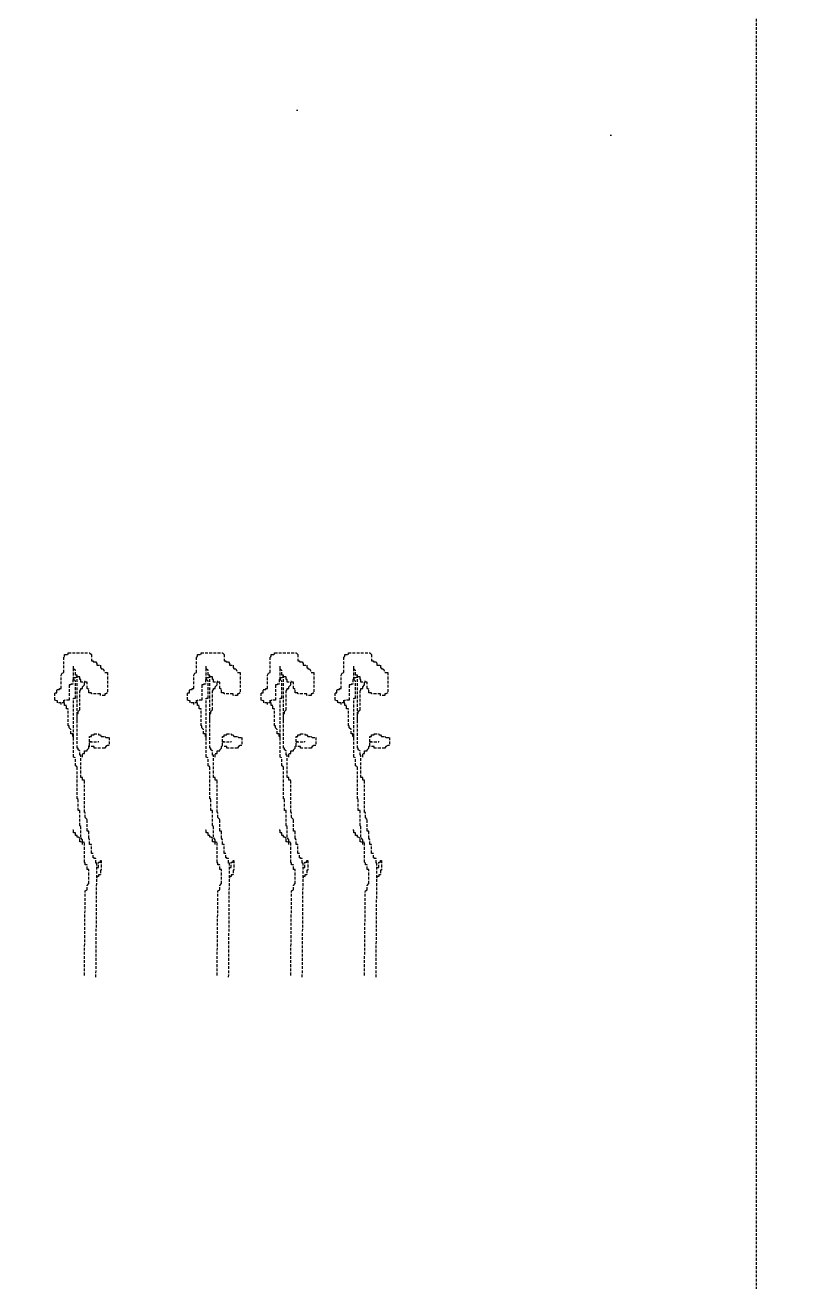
# Model space of a CAD drawing. Header units: millimetres. Extents: x 84840 to 206424, y -288515 to -124389.
# Drawn here: x 113870.5 to 113940.5, y -199503.3 to -199389.6 of the extents above; entities that cross this region are included whole.
import ezdxf

# ---------------------------------------------------------------- set-up
doc = ezdxf.new("R2010")
doc.units = ezdxf.units.MM
doc.linetypes.add('DASHED2', pattern=[0.375, 0.25, -0.125])

# ---------------------------------------------------------------- blocks, each defined once
blk = doc.blocks.new('h01')
at = {"color": 6, "linetype": 'DASHED2'}
for p, q in [((113936.62, -199752.65), (113936.62, -199139.31)), ((113873.97, -199446.72), (113874.05, -199446.72)), ((113873.97, -199448.17), (113873.97, -199446.72)), ((113874.05, -199446.55), (113874.38, -199446.55)), ((113874.05, -199446.72), (113874.05, -199446.55)), ((113874.38, -199446.39), (113876.31, -199446.39)), ((113874.38, -199446.55), (113874.38, -199446.39)), ((113876.31, -199446.39), (113876.47, -199446.55)), ((113876.47, -199446.55), (113876.47, -199447.12)), ((113876.47, -199447.12), (113876.63, -199447.12)), ((113876.63, -199447.12), (113876.63, -199447.2)), ((113885.97, -199446.72), (113886.05, -199446.72)), ((113885.97, -199448.17), (113885.97, -199446.72)), ((113886.05, -199446.55), (113886.38, -199446.55)), ((113886.05, -199446.72), (113886.05, -199446.55)), ((113886.38, -199446.39), (113888.31, -199446.39)), ((113886.38, -199446.55), (113886.38, -199446.39)), ((113888.31, -199446.39), (113888.47, -199446.55)), ((113888.47, -199446.55), (113888.47, -199447.12)), ((113888.47, -199447.12), (113888.63, -199447.12)), ((113888.63, -199447.12), (113888.63, -199447.2)), ((113892.64, -199446.72), (113892.72, -199446.72)), ((113892.64, -199448.17), (113892.64, -199446.72)), ((113892.72, -199446.55), (113893.04, -199446.55)), ((113892.72, -199446.72), (113892.72, -199446.55)), ((113893.04, -199446.39), (113894.98, -199446.39)), ((113893.04, -199446.55), (113893.04, -199446.39)), ((113894.98, -199446.39), (113895.14, -199446.55)), ((113895.14, -199446.55), (113895.14, -199447.12)), ((113895.14, -199447.12), (113895.3, -199447.12)), ((113895.3, -199447.12), (113895.3, -199447.2)), ((113899.31, -199446.72), (113899.39, -199446.72)), ((113899.31, -199448.17), (113899.31, -199446.72)), ((113899.39, -199446.55), (113899.71, -199446.55)), ((113899.39, -199446.72), (113899.39, -199446.55)), ((113899.71, -199446.39), (113901.64, -199446.39)), ((113899.71, -199446.55), (113899.71, -199446.39)), ((113901.64, -199446.39), (113901.81, -199446.55)), ((113901.81, -199446.55), (113901.81, -199447.12)), ((113901.81, -199447.12), (113901.97, -199447.12)), ((113901.97, -199447.12), (113901.97, -199447.2)), ((113873.73, -199448.41), (113873.81, -199448.25)), ((113873.81, -199448.25), (113873.97, -199448.17)), ((113874.86, -199447.84), (113874.86, -199447.52)), ((113874.86, -199448.81), (113874.86, -199447.6)), ((113875.02, -199448.01), (113874.86, -199447.84)), ((113875.02, -199448.41), (113875.02, -199448.01)), ((113876.63, -199447.2), (113876.88, -199447.2)), ((113876.88, -199447.2), (113876.96, -199447.36)), ((113876.96, -199447.36), (113876.96, -199447.52)), ((113876.96, -199447.52), (113877.28, -199447.52)), ((113877.28, -199447.52), (113877.28, -199447.76)), ((113877.28, -199447.76), (113877.36, -199447.76)), ((113877.36, -199447.76), (113877.36, -199447.84)), ((113877.36, -199447.84), (113877.52, -199447.84)), ((113877.52, -199447.84), (113877.68, -199448.17)), ((113877.68, -199448.17), (113877.92, -199448.17)), ((113877.92, -199448.17), (113877.92, -199450.02)), ((113885.73, -199448.41), (113885.81, -199448.25)), ((113885.81, -199448.25), (113885.97, -199448.17)), ((113886.86, -199447.84), (113886.86, -199447.52)), ((113886.86, -199448.81), (113886.86, -199447.6)), ((113887.02, -199448.01), (113886.86, -199447.84)), ((113887.02, -199448.41), (113887.02, -199448.01)), ((113888.63, -199447.2), (113888.88, -199447.2)), ((113888.88, -199447.2), (113888.96, -199447.36)), ((113888.96, -199447.36), (113888.96, -199447.52)), ((113888.96, -199447.52), (113889.28, -199447.52)), ((113889.28, -199447.52), (113889.28, -199447.76)), ((113889.28, -199447.76), (113889.36, -199447.76)), ((113889.36, -199447.76), (113889.36, -199447.84)), ((113889.36, -199447.84), (113889.52, -199447.84)), ((113889.52, -199447.84), (113889.68, -199448.17)), ((113889.68, -199448.17), (113889.92, -199448.17)), ((113889.92, -199448.17), (113889.92, -199450.02)), ((113892.4, -199448.41), (113892.48, -199448.25)), ((113892.48, -199448.25), (113892.64, -199448.17)), ((113893.53, -199447.84), (113893.53, -199447.52)), ((113893.53, -199448.81), (113893.53, -199447.6)), ((113893.69, -199448.01), (113893.53, -199447.84)), ((113893.69, -199448.41), (113893.69, -199448.01)), ((113895.3, -199447.2), (113895.54, -199447.2)), ((113895.54, -199447.2), (113895.62, -199447.36)), ((113895.62, -199447.36), (113895.62, -199447.52)), ((113895.62, -199447.52), (113895.95, -199447.52)), ((113895.95, -199447.52), (113895.95, -199447.76)), ((113895.95, -199447.76), (113896.03, -199447.76)), ((113896.03, -199447.76), (113896.03, -199447.84)), ((113896.03, -199447.84), (113896.19, -199447.84)), ((113896.19, -199447.84), (113896.35, -199448.17)), ((113896.35, -199448.17), (113896.59, -199448.17)), ((113896.59, -199448.17), (113896.59, -199450.02)), ((113899.06, -199448.41), (113899.14, -199448.25)), ((113899.14, -199448.25), (113899.31, -199448.17)), ((113900.19, -199447.84), (113900.19, -199447.52)), ((113900.19, -199448.81), (113900.19, -199447.6)), ((113900.35, -199448.01), (113900.19, -199447.84)), ((113900.35, -199448.41), (113900.35, -199448.01)), ((113901.97, -199447.2), (113902.21, -199447.2)), ((113902.21, -199447.2), (113902.29, -199447.36)), ((113902.29, -199447.36), (113902.29, -199447.52)), ((113902.29, -199447.52), (113902.61, -199447.52)), ((113902.61, -199447.52), (113902.61, -199447.76)), ((113902.61, -199447.76), (113902.69, -199447.76)), ((113902.69, -199447.76), (113902.69, -199447.84)), ((113902.69, -199447.84), (113902.85, -199447.84)), ((113902.85, -199447.84), (113903.01, -199448.17)), ((113903.01, -199448.17), (113903.26, -199448.17)), ((113903.26, -199448.17), (113903.26, -199450.02)), ((113873.73, -199449.62), (113873.73, -199448.41)), ((113874.46, -199449.3), (113874.46, -199450.67)), ((113874.62, -199449.3), (113874.46, -199449.3)), ((113874.62, -199449.22), (113874.62, -199449.3)), ((113874.78, -199449.22), (113874.62, -199449.22)), ((113874.78, -199448.81), (113874.78, -199449.22)), ((113874.86, -199448.81), (113874.78, -199448.81)), ((113874.86, -199448.65), (113874.86, -199448.81)), ((113875.02, -199448.65), (113874.86, -199448.65)), ((113875.02, -199448.97), (113874.86, -199448.81)), ((113875.18, -199448.41), (113875.02, -199448.41)), ((113875.18, -199448.57), (113875.02, -199448.65)), ((113875.02, -199450.51), (113875.02, -199448.97)), ((113875.18, -199455.02), (113875.18, -199448.41)), ((113875.42, -199448.57), (113875.18, -199448.57)), ((113875.42, -199448.81), (113875.42, -199448.57)), ((113875.5, -199448.81), (113875.42, -199448.81)), ((113875.5, -199449.05), (113875.5, -199448.81)), ((113876.07, -199449.05), (113875.5, -199449.05)), ((113875.67, -199449.46), (113875.83, -199449.3)), ((113875.83, -199449.3), (113875.83, -199448.97)), ((113875.83, -199448.97), (113875.91, -199448.97)), ((113876.07, -199449.62), (113876.07, -199449.05)), ((113885.73, -199449.62), (113885.73, -199448.41)), ((113886.46, -199449.3), (113886.46, -199450.67)), ((113886.62, -199449.3), (113886.46, -199449.3)), ((113886.62, -199449.22), (113886.62, -199449.3)), ((113886.78, -199449.22), (113886.62, -199449.22)), ((113886.78, -199448.81), (113886.78, -199449.22)), ((113886.86, -199448.81), (113886.78, -199448.81)), ((113886.86, -199448.65), (113886.86, -199448.81)), ((113887.02, -199448.65), (113886.86, -199448.65)), ((113887.02, -199448.97), (113886.86, -199448.81)), ((113887.18, -199448.41), (113887.02, -199448.41)), ((113887.18, -199448.57), (113887.02, -199448.65)), ((113887.02, -199450.51), (113887.02, -199448.97)), ((113887.18, -199455.02), (113887.18, -199448.41)), ((113887.42, -199448.57), (113887.18, -199448.57)), ((113887.42, -199448.81), (113887.42, -199448.57)), ((113887.5, -199448.81), (113887.42, -199448.81)), ((113887.5, -199449.05), (113887.5, -199448.81)), ((113888.07, -199449.05), (113887.5, -199449.05)), ((113887.67, -199449.46), (113887.83, -199449.3)), ((113887.83, -199449.3), (113887.83, -199448.97)), ((113887.83, -199448.97), (113887.91, -199448.97)), ((113888.07, -199449.62), (113888.07, -199449.05)), ((113892.4, -199449.62), (113892.4, -199448.41)), ((113893.12, -199449.3), (113893.12, -199450.67)), ((113893.28, -199449.3), (113893.12, -199449.3)), ((113893.28, -199449.22), (113893.28, -199449.3)), ((113893.45, -199449.22), (113893.28, -199449.22)), ((113893.45, -199448.81), (113893.45, -199449.22)), ((113893.53, -199448.81), (113893.45, -199448.81)), ((113893.53, -199448.65), (113893.53, -199448.81)), ((113893.69, -199448.65), (113893.53, -199448.65)), ((113893.69, -199448.97), (113893.53, -199448.81)), ((113893.85, -199448.41), (113893.69, -199448.41)), ((113893.85, -199448.57), (113893.69, -199448.65)), ((113893.69, -199450.51), (113893.69, -199448.97)), ((113893.85, -199455.02), (113893.85, -199448.41)), ((113894.09, -199448.57), (113893.85, -199448.57)), ((113894.09, -199448.81), (113894.09, -199448.57)), ((113894.17, -199448.81), (113894.09, -199448.81)), ((113894.17, -199449.05), (113894.17, -199448.81)), ((113894.74, -199449.05), (113894.17, -199449.05)), ((113894.33, -199449.46), (113894.49, -199449.3)), ((113894.49, -199449.3), (113894.49, -199448.97)), ((113894.49, -199448.97), (113894.57, -199448.97)), ((113894.74, -199449.62), (113894.74, -199449.05)), ((113899.06, -199449.62), (113899.06, -199448.41)), ((113899.79, -199449.3), (113899.79, -199450.67)), ((113899.95, -199449.3), (113899.79, -199449.3)), ((113899.95, -199449.22), (113899.95, -199449.3)), ((113900.11, -199449.22), (113899.95, -199449.22)), ((113900.11, -199448.81), (113900.11, -199449.22)), ((113900.19, -199448.81), (113900.11, -199448.81)), ((113900.19, -199448.65), (113900.19, -199448.81)), ((113900.35, -199448.65), (113900.19, -199448.65)), ((113900.35, -199448.97), (113900.19, -199448.81)), ((113900.52, -199448.41), (113900.35, -199448.41)), ((113900.52, -199448.57), (113900.35, -199448.65)), ((113900.35, -199450.51), (113900.35, -199448.97)), ((113900.52, -199455.02), (113900.52, -199448.41)), ((113900.76, -199448.57), (113900.52, -199448.57)), ((113900.76, -199448.81), (113900.76, -199448.57)), ((113900.84, -199448.81), (113900.76, -199448.81)), ((113900.84, -199449.05), (113900.84, -199448.81)), ((113901.4, -199449.05), (113900.84, -199449.05)), ((113901, -199449.46), (113901.16, -199449.3)), ((113901.16, -199449.3), (113901.16, -199448.97)), ((113901.16, -199448.97), (113901.24, -199448.97)), ((113901.4, -199449.62), (113901.4, -199449.05)), ((113873.17, -199450.02), (113873.33, -199450.02)), ((113873.17, -199450.67), (113873.17, -199450.02)), ((113873.33, -199449.7), (113873.57, -199449.7)), ((113873.33, -199450.02), (113873.33, -199449.7)), ((113873.57, -199449.62), (113873.73, -199449.62)), ((113873.57, -199449.7), (113873.57, -199449.62)), ((113874.86, -199450.51), (113875.02, -199450.51)), ((113874.86, -199455.83), (113874.86, -199450.51)), ((113875.42, -199449.86), (113875.5, -199449.7)), ((113875.42, -199451.55), (113875.42, -199449.86)), ((113875.5, -199449.7), (113875.5, -199449.62)), ((113875.5, -199449.62), (113875.67, -199449.62)), ((113875.67, -199449.62), (113875.67, -199449.46)), ((113876.23, -199449.7), (113876.07, -199449.62)), ((113876.23, -199450.02), (113876.23, -199449.7)), ((113876.47, -199450.02), (113876.23, -199450.02)), ((113876.47, -199450.1), (113876.47, -199450.02)), ((113877.28, -199450.1), (113876.47, -199450.1)), ((113877.28, -199450.26), (113877.28, -199450.1)), ((113877.68, -199450.26), (113877.28, -199450.26)), ((113877.68, -199450.1), (113877.68, -199450.26)), ((113877.76, -199450.1), (113877.68, -199450.1)), ((113877.92, -199450.02), (113877.76, -199450.1)), ((113885.17, -199450.02), (113885.33, -199450.02)), ((113885.17, -199450.67), (113885.17, -199450.02)), ((113885.33, -199449.7), (113885.57, -199449.7)), ((113885.33, -199450.02), (113885.33, -199449.7)), ((113885.57, -199449.62), (113885.73, -199449.62)), ((113885.57, -199449.7), (113885.57, -199449.62)), ((113886.86, -199450.51), (113887.02, -199450.51)), ((113886.86, -199455.83), (113886.86, -199450.51)), ((113887.42, -199449.86), (113887.5, -199449.7)), ((113887.42, -199451.55), (113887.42, -199449.86)), ((113887.5, -199449.7), (113887.5, -199449.62)), ((113887.5, -199449.62), (113887.67, -199449.62)), ((113887.67, -199449.62), (113887.67, -199449.46)), ((113888.23, -199449.7), (113888.07, -199449.62)), ((113888.23, -199450.02), (113888.23, -199449.7)), ((113888.47, -199450.02), (113888.23, -199450.02)), ((113888.47, -199450.1), (113888.47, -199450.02)), ((113889.28, -199450.1), (113888.47, -199450.1)), ((113889.28, -199450.26), (113889.28, -199450.1)), ((113889.68, -199450.26), (113889.28, -199450.26)), ((113889.68, -199450.1), (113889.68, -199450.26)), ((113889.76, -199450.1), (113889.68, -199450.1)), ((113889.92, -199450.02), (113889.76, -199450.1)), ((113891.83, -199450.02), (113891.99, -199450.02)), ((113891.83, -199450.67), (113891.83, -199450.02)), ((113891.99, -199449.7), (113892.24, -199449.7)), ((113891.99, -199450.02), (113891.99, -199449.7)), ((113892.24, -199449.62), (113892.4, -199449.62)), ((113892.24, -199449.7), (113892.24, -199449.62)), ((113893.53, -199450.51), (113893.69, -199450.51)), ((113893.53, -199455.83), (113893.53, -199450.51)), ((113894.09, -199449.86), (113894.17, -199449.7)), ((113894.09, -199451.55), (113894.09, -199449.86)), ((113894.17, -199449.7), (113894.17, -199449.62)), ((113894.17, -199449.62), (113894.33, -199449.62)), ((113894.33, -199449.62), (113894.33, -199449.46)), ((113894.9, -199449.7), (113894.74, -199449.62)), ((113894.9, -199450.02), (113894.9, -199449.7)), ((113895.14, -199450.02), (113894.9, -199450.02)), ((113895.14, -199450.1), (113895.14, -199450.02)), ((113895.95, -199450.1), (113895.14, -199450.1)), ((113895.95, -199450.26), (113895.95, -199450.1)), ((113896.35, -199450.26), (113895.95, -199450.26)), ((113896.35, -199450.1), (113896.35, -199450.26)), ((113896.43, -199450.1), (113896.35, -199450.1)), ((113896.59, -199450.02), (113896.43, -199450.1)), ((113898.5, -199450.02), (113898.66, -199450.02)), ((113898.5, -199450.67), (113898.5, -199450.02)), ((113898.66, -199449.7), (113898.9, -199449.7)), ((113898.66, -199450.02), (113898.66, -199449.7)), ((113898.9, -199449.62), (113899.06, -199449.62)), ((113898.9, -199449.7), (113898.9, -199449.62)), ((113900.19, -199450.51), (113900.35, -199450.51)), ((113900.19, -199455.83), (113900.19, -199450.51)), ((113900.76, -199449.86), (113900.84, -199449.7)), ((113900.76, -199451.55), (113900.76, -199449.86)), ((113900.84, -199449.7), (113900.84, -199449.62)), ((113900.84, -199449.62), (113901, -199449.62)), ((113901, -199449.62), (113901, -199449.46)), ((113901.56, -199449.7), (113901.4, -199449.62)), ((113901.56, -199450.02), (113901.56, -199449.7)), ((113901.81, -199450.02), (113901.56, -199450.02)), ((113901.81, -199450.1), (113901.81, -199450.02)), ((113902.61, -199450.1), (113901.81, -199450.1)), ((113902.61, -199450.26), (113902.61, -199450.1)), ((113903.01, -199450.26), (113902.61, -199450.26)), ((113903.01, -199450.1), (113903.01, -199450.26)), ((113903.1, -199450.1), (113903.01, -199450.1)), ((113903.26, -199450.02), (113903.1, -199450.1)), ((113873.33, -199450.75), (113873.17, -199450.67)), ((113873.41, -199450.75), (113873.33, -199450.75)), ((113873.41, -199450.91), (113873.41, -199450.75)), ((113873.73, -199450.91), (113873.41, -199450.91)), ((113873.73, -199451.07), (113873.73, -199450.91)), ((113873.97, -199450.91), (113873.81, -199450.91)), ((113873.97, -199450.91), (113873.97, -199450.67)), ((113873.97, -199450.75), (113873.97, -199450.91)), ((113874.05, -199450.75), (113873.97, -199450.75)), ((113874.05, -199450.91), (113873.97, -199450.91)), ((113874.05, -199450.67), (113874.05, -199450.75)), ((113874.46, -199450.67), (113874.05, -199450.67)), ((113874.05, -199451.15), (113874.05, -199450.91)), ((113874.21, -199451.15), (113874.05, -199451.15)), ((113874.21, -199451.47), (113874.21, -199451.15)), ((113874.38, -199451.47), (113874.21, -199451.47)), ((113874.38, -199453.01), (113874.38, -199451.47)), ((113875.26, -199451.71), (113875.42, -199451.55)), ((113875.26, -199451.88), (113875.26, -199451.71)), ((113885.33, -199450.75), (113885.17, -199450.67)), ((113885.41, -199450.75), (113885.33, -199450.75)), ((113885.41, -199450.91), (113885.41, -199450.75)), ((113885.73, -199450.91), (113885.41, -199450.91)), ((113885.73, -199451.07), (113885.73, -199450.91)), ((113885.97, -199450.91), (113885.81, -199450.91)), ((113885.97, -199450.91), (113885.97, -199450.67)), ((113885.97, -199450.75), (113885.97, -199450.91)), ((113886.05, -199450.75), (113885.97, -199450.75)), ((113886.05, -199450.91), (113885.97, -199450.91)), ((113886.05, -199450.67), (113886.05, -199450.75)), ((113886.46, -199450.67), (113886.05, -199450.67)), ((113886.05, -199451.15), (113886.05, -199450.91)), ((113886.21, -199451.15), (113886.05, -199451.15)), ((113886.21, -199451.47), (113886.21, -199451.15)), ((113886.38, -199451.47), (113886.21, -199451.47)), ((113886.38, -199453.01), (113886.38, -199451.47)), ((113887.26, -199451.71), (113887.42, -199451.55)), ((113887.26, -199451.88), (113887.26, -199451.71)), ((113891.99, -199450.75), (113891.83, -199450.67)), ((113892.07, -199450.75), (113891.99, -199450.75)), ((113892.07, -199450.91), (113892.07, -199450.75)), ((113892.4, -199450.91), (113892.07, -199450.91)), ((113892.4, -199451.07), (113892.4, -199450.91)), ((113892.64, -199450.91), (113892.48, -199450.91)), ((113892.64, -199450.91), (113892.64, -199450.67)), ((113892.64, -199450.75), (113892.64, -199450.91)), ((113892.72, -199450.75), (113892.64, -199450.75)), ((113892.72, -199450.91), (113892.64, -199450.91)), ((113892.72, -199450.67), (113892.72, -199450.75)), ((113893.12, -199450.67), (113892.72, -199450.67)), ((113892.72, -199451.15), (113892.72, -199450.91)), ((113892.88, -199451.15), (113892.72, -199451.15)), ((113892.88, -199451.47), (113892.88, -199451.15)), ((113893.04, -199451.47), (113892.88, -199451.47)), ((113893.04, -199453.01), (113893.04, -199451.47)), ((113893.93, -199451.71), (113894.09, -199451.55)), ((113893.93, -199451.88), (113893.93, -199451.71)), ((113898.66, -199450.75), (113898.5, -199450.67)), ((113898.74, -199450.75), (113898.66, -199450.75)), ((113898.74, -199450.91), (113898.74, -199450.75)), ((113899.06, -199450.91), (113898.74, -199450.91)), ((113899.06, -199451.07), (113899.06, -199450.91)), ((113899.31, -199450.91), (113899.14, -199450.91)), ((113899.31, -199450.91), (113899.31, -199450.67)), ((113899.31, -199450.75), (113899.31, -199450.91)), ((113899.39, -199450.75), (113899.31, -199450.75)), ((113899.39, -199450.91), (113899.31, -199450.91)), ((113899.39, -199450.67), (113899.39, -199450.75)), ((113899.79, -199450.67), (113899.39, -199450.67)), ((113899.39, -199451.15), (113899.39, -199450.91)), ((113899.55, -199451.15), (113899.39, -199451.15)), ((113899.55, -199451.47), (113899.55, -199451.15)), ((113899.71, -199451.47), (113899.55, -199451.47)), ((113899.71, -199453.01), (113899.71, -199451.47)), ((113900.6, -199451.71), (113900.76, -199451.55)), ((113900.6, -199451.88), (113900.6, -199451.71)), ((113875.18, -199452.52), (113875.18, -199451.88)), ((113875.18, -199451.88), (113875.26, -199451.88)), ((113887.18, -199452.52), (113887.18, -199451.88)), ((113887.18, -199451.88), (113887.26, -199451.88)), ((113893.85, -199452.52), (113893.85, -199451.88)), ((113893.85, -199451.88), (113893.93, -199451.88)), ((113900.52, -199452.52), (113900.52, -199451.88)), ((113900.52, -199451.88), (113900.6, -199451.88)), ((113874.46, -199453.01), (113874.38, -199453.01)), ((113874.46, -199453.17), (113874.46, -199453.01)), ((113874.62, -199453.33), (113874.46, -199453.17)), ((113874.62, -199453.73), (113874.62, -199453.33)), ((113874.78, -199453.73), (113874.62, -199453.73)), ((113874.78, -199453.97), (113874.78, -199453.73)), ((113874.86, -199453.97), (113874.78, -199453.97)), ((113874.86, -199454.05), (113874.86, -199453.97)), ((113876.31, -199453.97), (113876.47, -199453.97)), ((113876.31, -199454.46), (113876.31, -199453.97)), ((113876.47, -199453.81), (113876.71, -199453.81)), ((113876.47, -199453.97), (113876.47, -199453.81)), ((113876.71, -199453.73), (113877.12, -199453.73)), ((113876.71, -199453.81), (113876.71, -199453.73)), ((113877.12, -199453.73), (113877.12, -199453.81)), ((113877.12, -199453.81), (113877.28, -199453.81)), ((113877.28, -199453.81), (113877.36, -199453.97)), ((113877.36, -199453.97), (113877.68, -199453.97)), ((113877.68, -199453.97), (113877.76, -199454.05)), ((113886.46, -199453.01), (113886.38, -199453.01)), ((113886.46, -199453.17), (113886.46, -199453.01)), ((113886.62, -199453.33), (113886.46, -199453.17)), ((113886.62, -199453.73), (113886.62, -199453.33)), ((113886.78, -199453.73), (113886.62, -199453.73)), ((113886.78, -199453.97), (113886.78, -199453.73)), ((113886.86, -199453.97), (113886.78, -199453.97)), ((113886.86, -199454.05), (113886.86, -199453.97)), ((113888.31, -199453.97), (113888.47, -199453.97)), ((113888.31, -199454.46), (113888.31, -199453.97)), ((113888.47, -199453.81), (113888.71, -199453.81)), ((113888.47, -199453.97), (113888.47, -199453.81)), ((113888.71, -199453.73), (113889.12, -199453.73)), ((113888.71, -199453.81), (113888.71, -199453.73)), ((113889.12, -199453.73), (113889.12, -199453.81)), ((113889.12, -199453.81), (113889.28, -199453.81)), ((113889.28, -199453.81), (113889.36, -199453.97)), ((113889.36, -199453.97), (113889.68, -199453.97)), ((113889.68, -199453.97), (113889.76, -199454.05)), ((113893.12, -199453.01), (113893.04, -199453.01)), ((113893.12, -199453.17), (113893.12, -199453.01)), ((113893.28, -199453.33), (113893.12, -199453.17)), ((113893.28, -199453.73), (113893.28, -199453.33)), ((113893.45, -199453.73), (113893.28, -199453.73)), ((113893.45, -199453.97), (113893.45, -199453.73)), ((113893.53, -199453.97), (113893.45, -199453.97)), ((113893.53, -199454.05), (113893.53, -199453.97)), ((113894.98, -199453.97), (113895.14, -199453.97)), ((113894.98, -199454.46), (113894.98, -199453.97)), ((113895.14, -199453.81), (113895.38, -199453.81)), ((113895.14, -199453.97), (113895.14, -199453.81)), ((113895.38, -199453.73), (113895.78, -199453.73)), ((113895.38, -199453.81), (113895.38, -199453.73)), ((113895.78, -199453.73), (113895.78, -199453.81)), ((113895.78, -199453.81), (113895.95, -199453.81)), ((113895.95, -199453.81), (113896.03, -199453.97)), ((113896.03, -199453.97), (113896.35, -199453.97)), ((113896.35, -199453.97), (113896.43, -199454.05)), ((113899.79, -199453.01), (113899.71, -199453.01)), ((113899.79, -199453.17), (113899.79, -199453.01)), ((113899.95, -199453.33), (113899.79, -199453.17)), ((113899.95, -199453.73), (113899.95, -199453.33)), ((113900.11, -199453.73), (113899.95, -199453.73)), ((113900.11, -199453.97), (113900.11, -199453.73)), ((113900.19, -199453.97), (113900.11, -199453.97)), ((113900.19, -199454.05), (113900.19, -199453.97)), ((113901.64, -199453.97), (113901.81, -199453.97)), ((113901.64, -199454.46), (113901.64, -199453.97)), ((113901.81, -199453.81), (113902.05, -199453.81)), ((113901.81, -199453.97), (113901.81, -199453.81)), ((113902.05, -199453.73), (113902.45, -199453.73)), ((113902.05, -199453.81), (113902.05, -199453.73)), ((113902.45, -199453.73), (113902.45, -199453.81)), ((113902.45, -199453.81), (113902.61, -199453.81)), ((113902.61, -199453.81), (113902.69, -199453.97)), ((113902.69, -199453.97), (113903.01, -199453.97)), ((113903.01, -199453.97), (113903.1, -199454.05)), ((113875.26, -199455.02), (113875.18, -199455.02)), ((113875.26, -199455.18), (113875.26, -199455.02)), ((113876.07, -199455.18), (113876.23, -199455.02)), ((113876.23, -199454.86), (113876.31, -199454.78)), ((113876.23, -199455.02), (113876.23, -199454.86)), ((113876.47, -199454.46), (113876.31, -199454.46)), ((113876.31, -199454.78), (113876.31, -199454.46)), ((113876.31, -199454.46), (113877.12, -199454.46)), ((113876.71, -199454.86), (113876.31, -199454.86)), ((113876.71, -199455.02), (113876.71, -199454.86)), ((113877.68, -199455.02), (113876.71, -199455.02)), ((113877.12, -199454.46), (113877.12, -199454.38)), ((113877.76, -199454.86), (113877.68, -199455.02)), ((113877.76, -199454.05), (113878.08, -199454.05)), ((113877.92, -199454.78), (113877.76, -199454.86)), ((113878.08, -199454.78), (113877.92, -199454.78)), ((113878.08, -199454.05), (113878.08, -199454.78)), ((113887.26, -199455.02), (113887.18, -199455.02)), ((113887.26, -199455.18), (113887.26, -199455.02)), ((113888.07, -199455.18), (113888.23, -199455.02)), ((113888.23, -199454.86), (113888.31, -199454.78)), ((113888.23, -199455.02), (113888.23, -199454.86)), ((113888.47, -199454.46), (113888.31, -199454.46)), ((113888.31, -199454.78), (113888.31, -199454.46)), ((113888.31, -199454.46), (113889.12, -199454.46)), ((113888.71, -199454.86), (113888.31, -199454.86)), ((113888.71, -199455.02), (113888.71, -199454.86)), ((113889.68, -199455.02), (113888.71, -199455.02)), ((113889.12, -199454.46), (113889.12, -199454.38)), ((113889.76, -199454.86), (113889.68, -199455.02)), ((113889.76, -199454.05), (113890.08, -199454.05)), ((113889.92, -199454.78), (113889.76, -199454.86)), ((113890.08, -199454.78), (113889.92, -199454.78)), ((113890.08, -199454.05), (113890.08, -199454.78)), ((113893.93, -199455.02), (113893.85, -199455.02)), ((113893.93, -199455.18), (113893.93, -199455.02)), ((113894.74, -199455.18), (113894.9, -199455.02)), ((113894.9, -199454.86), (113894.98, -199454.78)), ((113894.9, -199455.02), (113894.9, -199454.86)), ((113895.14, -199454.46), (113894.98, -199454.46)), ((113894.98, -199454.78), (113894.98, -199454.46)), ((113894.98, -199454.46), (113895.78, -199454.46)), ((113895.38, -199454.86), (113894.98, -199454.86)), ((113895.38, -199455.02), (113895.38, -199454.86)), ((113896.35, -199455.02), (113895.38, -199455.02)), ((113895.78, -199454.46), (113895.78, -199454.38)), ((113896.43, -199454.86), (113896.35, -199455.02)), ((113896.43, -199454.05), (113896.75, -199454.05)), ((113896.59, -199454.78), (113896.43, -199454.86)), ((113896.75, -199454.78), (113896.59, -199454.78)), ((113896.75, -199454.05), (113896.75, -199454.78)), ((113900.6, -199455.02), (113900.52, -199455.02)), ((113900.6, -199455.18), (113900.6, -199455.02)), ((113901.4, -199455.18), (113901.56, -199455.02)), ((113901.56, -199454.86), (113901.64, -199454.78)), ((113901.56, -199455.02), (113901.56, -199454.86)), ((113901.81, -199454.46), (113901.64, -199454.46)), ((113901.64, -199454.78), (113901.64, -199454.46)), ((113901.64, -199454.46), (113902.45, -199454.46)), ((113902.05, -199454.86), (113901.64, -199454.86)), ((113902.05, -199455.02), (113902.05, -199454.86)), ((113903.01, -199455.02), (113902.05, -199455.02)), ((113902.45, -199454.46), (113902.45, -199454.38)), ((113903.1, -199454.86), (113903.01, -199455.02)), ((113903.1, -199454.05), (113903.42, -199454.05)), ((113903.26, -199454.78), (113903.1, -199454.86)), ((113903.42, -199454.78), (113903.26, -199454.78)), ((113903.42, -199454.05), (113903.42, -199454.78)), ((113875.02, -199455.91), (113874.86, -199455.83)), ((113875.02, -199456.63), (113875.02, -199455.91)), ((113875.42, -199455.26), (113875.26, -199455.18)), ((113875.42, -199455.67), (113875.42, -199455.26)), ((113875.5, -199455.67), (113875.42, -199455.67)), ((113875.5, -199457.68), (113875.5, -199455.67)), ((113875.67, -199455.83), (113875.67, -199455.5)), ((113875.67, -199455.5), (113875.83, -199455.5)), ((113875.83, -199455.5), (113875.83, -199455.26)), ((113875.83, -199455.26), (113876.07, -199455.26)), ((113876.07, -199455.26), (113876.07, -199455.18)), ((113887.02, -199455.91), (113886.86, -199455.83)), ((113887.02, -199456.63), (113887.02, -199455.91)), ((113887.42, -199455.26), (113887.26, -199455.18)), ((113887.42, -199455.67), (113887.42, -199455.26)), ((113887.5, -199455.67), (113887.42, -199455.67)), ((113887.5, -199457.68), (113887.5, -199455.67)), ((113887.67, -199455.83), (113887.67, -199455.5)), ((113887.67, -199455.5), (113887.83, -199455.5)), ((113887.83, -199455.5), (113887.83, -199455.26)), ((113887.83, -199455.26), (113888.07, -199455.26)), ((113888.07, -199455.26), (113888.07, -199455.18)), ((113893.69, -199455.91), (113893.53, -199455.83)), ((113893.69, -199456.63), (113893.69, -199455.91)), ((113894.09, -199455.26), (113893.93, -199455.18)), ((113894.09, -199455.67), (113894.09, -199455.26)), ((113894.17, -199455.67), (113894.09, -199455.67)), ((113894.17, -199457.68), (113894.17, -199455.67)), ((113894.33, -199455.83), (113894.33, -199455.5)), ((113894.33, -199455.5), (113894.49, -199455.5)), ((113894.49, -199455.5), (113894.49, -199455.26)), ((113894.49, -199455.26), (113894.74, -199455.26)), ((113894.74, -199455.26), (113894.74, -199455.18)), ((113900.35, -199455.91), (113900.19, -199455.83)), ((113900.35, -199456.63), (113900.35, -199455.91)), ((113900.76, -199455.26), (113900.6, -199455.18)), ((113900.76, -199455.67), (113900.76, -199455.26)), ((113900.84, -199455.67), (113900.76, -199455.67)), ((113900.84, -199457.68), (113900.84, -199455.67)), ((113901, -199455.83), (113901, -199455.5)), ((113901, -199455.5), (113901.16, -199455.5)), ((113901.16, -199455.5), (113901.16, -199455.26)), ((113901.16, -199455.26), (113901.4, -199455.26)), ((113901.4, -199455.26), (113901.4, -199455.18)), ((113875.18, -199456.71), (113875.02, -199456.63)), ((113875.18, -199459.62), (113875.18, -199456.71)), ((113887.18, -199456.71), (113887.02, -199456.63)), ((113887.18, -199459.62), (113887.18, -199456.71)), ((113893.85, -199456.71), (113893.69, -199456.63)), ((113893.85, -199459.62), (113893.85, -199456.71)), ((113900.52, -199456.71), (113900.35, -199456.63)), ((113900.52, -199459.62), (113900.52, -199456.71)), ((113875.67, -199457.68), (113875.5, -199457.68)), ((113875.67, -199457.92), (113875.67, -199457.68)), ((113875.83, -199457.92), (113875.67, -199457.92)), ((113875.83, -199460.83), (113875.83, -199457.92)), ((113887.67, -199457.68), (113887.5, -199457.68)), ((113887.67, -199457.92), (113887.67, -199457.68)), ((113887.83, -199457.92), (113887.67, -199457.92)), ((113887.83, -199460.83), (113887.83, -199457.92)), ((113894.33, -199457.68), (113894.17, -199457.68)), ((113894.33, -199457.92), (113894.33, -199457.68)), ((113894.49, -199457.92), (113894.33, -199457.92)), ((113894.49, -199460.83), (113894.49, -199457.92)), ((113901, -199457.68), (113900.84, -199457.68)), ((113901, -199457.92), (113901, -199457.68)), ((113901.16, -199457.92), (113901, -199457.92)), ((113901.16, -199460.83), (113901.16, -199457.92)), ((113875.26, -199459.62), (113875.18, -199459.62)), ((113875.26, -199460.67), (113875.26, -199459.62)), ((113887.26, -199459.62), (113887.18, -199459.62)), ((113887.26, -199460.67), (113887.26, -199459.62)), ((113893.93, -199459.62), (113893.85, -199459.62)), ((113893.93, -199460.67), (113893.93, -199459.62)), ((113900.6, -199459.62), (113900.52, -199459.62)), ((113900.6, -199460.67), (113900.6, -199459.62)), ((113875.42, -199460.67), (113875.26, -199460.67)), ((113875.42, -199462.04), (113875.42, -199460.67)), ((113887.42, -199460.67), (113887.26, -199460.67)), ((113887.42, -199462.04), (113887.42, -199460.67)), ((113894.09, -199460.67), (113893.93, -199460.67)), ((113894.09, -199462.04), (113894.09, -199460.67)), ((113900.76, -199460.67), (113900.6, -199460.67)), ((113900.76, -199462.04), (113900.76, -199460.67)), ((113875.91, -199460.83), (113875.83, -199460.83)), ((113875.91, -199461.31), (113875.91, -199460.83)), ((113876.07, -199461.47), (113875.91, -199461.31)), ((113876.07, -199462.52), (113876.07, -199461.47)), ((113887.91, -199460.83), (113887.83, -199460.83)), ((113887.91, -199461.31), (113887.91, -199460.83)), ((113888.07, -199461.47), (113887.91, -199461.31)), ((113888.07, -199462.52), (113888.07, -199461.47)), ((113894.57, -199460.83), (113894.49, -199460.83)), ((113894.57, -199461.31), (113894.57, -199460.83)), ((113894.74, -199461.47), (113894.57, -199461.31)), ((113894.74, -199462.52), (113894.74, -199461.47)), ((113901.24, -199460.83), (113901.16, -199460.83)), ((113901.24, -199461.31), (113901.24, -199460.83)), ((113901.4, -199461.47), (113901.24, -199461.31)), ((113901.4, -199462.52), (113901.4, -199461.47)), ((113874.86, -199462.44), (113874.78, -199462.44)), ((113874.86, -199462.68), (113874.86, -199462.44)), ((113875.02, -199462.68), (113874.86, -199462.68)), ((113875.02, -199462.92), (113875.02, -199462.68)), ((113875.18, -199462.92), (113875.02, -199462.92)), ((113875.18, -199463.09), (113875.18, -199462.92)), ((113875.26, -199463.09), (113875.18, -199463.09)), ((113875.42, -199463.17), (113875.26, -199463.09)), ((113875.5, -199462.12), (113875.42, -199462.04)), ((113875.5, -199463.09), (113875.5, -199462.12)), ((113875.67, -199463.33), (113875.5, -199463.09)), ((113876.23, -199462.52), (113876.07, -199462.52)), ((113876.23, -199463.17), (113876.23, -199462.52)), ((113886.86, -199462.44), (113886.78, -199462.44)), ((113886.86, -199462.68), (113886.86, -199462.44)), ((113887.02, -199462.68), (113886.86, -199462.68)), ((113887.02, -199462.92), (113887.02, -199462.68)), ((113887.18, -199462.92), (113887.02, -199462.92)), ((113887.18, -199463.09), (113887.18, -199462.92)), ((113887.26, -199463.09), (113887.18, -199463.09)), ((113887.42, -199463.17), (113887.26, -199463.09)), ((113887.5, -199462.12), (113887.42, -199462.04)), ((113887.5, -199463.09), (113887.5, -199462.12)), ((113887.67, -199463.33), (113887.5, -199463.09)), ((113888.23, -199462.52), (113888.07, -199462.52)), ((113888.23, -199463.17), (113888.23, -199462.52)), ((113893.53, -199462.44), (113893.45, -199462.44)), ((113893.53, -199462.68), (113893.53, -199462.44)), ((113893.69, -199462.68), (113893.53, -199462.68)), ((113893.69, -199462.92), (113893.69, -199462.68)), ((113893.85, -199462.92), (113893.69, -199462.92)), ((113893.85, -199463.09), (113893.85, -199462.92)), ((113893.93, -199463.09), (113893.85, -199463.09)), ((113894.09, -199463.17), (113893.93, -199463.09)), ((113894.17, -199462.12), (113894.09, -199462.04)), ((113894.17, -199463.09), (113894.17, -199462.12)), ((113894.33, -199463.33), (113894.17, -199463.09)), ((113894.9, -199462.52), (113894.74, -199462.52)), ((113894.9, -199463.17), (113894.9, -199462.52)), ((113900.19, -199462.44), (113900.11, -199462.44)), ((113900.19, -199462.68), (113900.19, -199462.44)), ((113900.35, -199462.68), (113900.19, -199462.68)), ((113900.35, -199462.92), (113900.35, -199462.68)), ((113900.52, -199462.92), (113900.35, -199462.92)), ((113900.52, -199463.09), (113900.52, -199462.92)), ((113900.6, -199463.09), (113900.52, -199463.09)), ((113900.76, -199463.17), (113900.6, -199463.09)), ((113900.84, -199462.12), (113900.76, -199462.04)), ((113900.84, -199463.09), (113900.84, -199462.12)), ((113901, -199463.33), (113900.84, -199463.09)), ((113901.56, -199462.52), (113901.4, -199462.52)), ((113901.56, -199463.17), (113901.56, -199462.52)), ((113875.42, -199463.49), (113875.42, -199463.17)), ((113875.5, -199463.49), (113875.42, -199463.49)), ((113875.67, -199463.57), (113875.5, -199463.49)), ((113875.67, -199463.49), (113875.67, -199463.33)), ((113875.83, -199463.57), (113875.67, -199463.49)), ((113875.67, -199463.73), (113875.67, -199463.57)), ((113875.83, -199465.34), (113875.83, -199463.57)), ((113876.31, -199463.33), (113876.23, -199463.17)), ((113876.31, -199463.73), (113876.31, -199463.33)), ((113876.47, -199463.73), (113876.31, -199463.73)), ((113876.47, -199464.54), (113876.47, -199463.73)), ((113887.42, -199463.49), (113887.42, -199463.17)), ((113887.5, -199463.49), (113887.42, -199463.49)), ((113887.67, -199463.57), (113887.5, -199463.49)), ((113887.67, -199463.49), (113887.67, -199463.33)), ((113887.83, -199463.57), (113887.67, -199463.49)), ((113887.67, -199463.73), (113887.67, -199463.57)), ((113887.83, -199465.34), (113887.83, -199463.57)), ((113888.31, -199463.33), (113888.23, -199463.17)), ((113888.31, -199463.73), (113888.31, -199463.33)), ((113888.47, -199463.73), (113888.31, -199463.73)), ((113888.47, -199464.54), (113888.47, -199463.73)), ((113894.09, -199463.49), (113894.09, -199463.17)), ((113894.17, -199463.49), (113894.09, -199463.49)), ((113894.33, -199463.57), (113894.17, -199463.49)), ((113894.33, -199463.49), (113894.33, -199463.33)), ((113894.49, -199463.57), (113894.33, -199463.49)), ((113894.33, -199463.73), (113894.33, -199463.57)), ((113894.49, -199465.34), (113894.49, -199463.57)), ((113894.98, -199463.33), (113894.9, -199463.17)), ((113894.98, -199463.73), (113894.98, -199463.33)), ((113895.14, -199463.73), (113894.98, -199463.73)), ((113895.14, -199464.54), (113895.14, -199463.73)), ((113900.76, -199463.49), (113900.76, -199463.17)), ((113900.84, -199463.49), (113900.76, -199463.49)), ((113901, -199463.57), (113900.84, -199463.49)), ((113901, -199463.49), (113901, -199463.33)), ((113901.16, -199463.57), (113901, -199463.49)), ((113901, -199463.73), (113901, -199463.57)), ((113901.16, -199465.34), (113901.16, -199463.57)), ((113901.64, -199463.33), (113901.56, -199463.17)), ((113901.64, -199463.73), (113901.64, -199463.33)), ((113901.81, -199463.73), (113901.64, -199463.73)), ((113901.81, -199464.54), (113901.81, -199463.73)), ((113875.91, -199465.42), (113875.83, -199465.34)), ((113876.63, -199464.54), (113876.47, -199464.54)), ((113876.63, -199464.94), (113876.63, -199464.54)), ((113876.71, -199464.94), (113876.63, -199464.94)), ((113876.71, -199465.02), (113876.71, -199464.94)), ((113876.88, -199465.02), (113876.71, -199465.02)), ((113876.88, -199465.42), (113876.88, -199465.02)), ((113877.12, -199465.83), (113877.12, -199465.34)), ((113877.12, -199465.34), (113877.28, -199465.34)), ((113877.28, -199465.34), (113877.28, -199465.18)), ((113877.28, -199465.18), (113877.36, -199465.18)), ((113877.36, -199465.18), (113877.36, -199466.07)), ((113887.91, -199465.42), (113887.83, -199465.34)), ((113888.63, -199464.54), (113888.47, -199464.54)), ((113888.63, -199464.94), (113888.63, -199464.54)), ((113888.71, -199464.94), (113888.63, -199464.94)), ((113888.71, -199465.02), (113888.71, -199464.94)), ((113888.88, -199465.02), (113888.71, -199465.02)), ((113888.88, -199465.42), (113888.88, -199465.02)), ((113889.12, -199465.83), (113889.12, -199465.34)), ((113889.12, -199465.34), (113889.28, -199465.34)), ((113889.28, -199465.34), (113889.28, -199465.18)), ((113889.28, -199465.18), (113889.36, -199465.18)), ((113889.36, -199465.18), (113889.36, -199466.07)), ((113894.57, -199465.42), (113894.49, -199465.34)), ((113895.3, -199464.54), (113895.14, -199464.54)), ((113895.3, -199464.94), (113895.3, -199464.54)), ((113895.38, -199464.94), (113895.3, -199464.94)), ((113895.38, -199465.02), (113895.38, -199464.94)), ((113895.54, -199465.02), (113895.38, -199465.02)), ((113895.54, -199465.42), (113895.54, -199465.02)), ((113895.78, -199465.83), (113895.78, -199465.34)), ((113895.78, -199465.34), (113895.95, -199465.34)), ((113895.95, -199465.34), (113895.95, -199465.18)), ((113895.95, -199465.18), (113896.03, -199465.18)), ((113896.03, -199465.18), (113896.03, -199466.07)), ((113901.24, -199465.42), (113901.16, -199465.34)), ((113901.97, -199464.54), (113901.81, -199464.54)), ((113901.97, -199464.94), (113901.97, -199464.54)), ((113902.05, -199464.94), (113901.97, -199464.94)), ((113902.05, -199465.02), (113902.05, -199464.94)), ((113902.21, -199465.02), (113902.05, -199465.02)), ((113902.21, -199465.42), (113902.21, -199465.02)), ((113902.45, -199465.83), (113902.45, -199465.34)), ((113902.45, -199465.34), (113902.61, -199465.34)), ((113902.61, -199465.34), (113902.61, -199465.18)), ((113902.61, -199465.18), (113902.69, -199465.18)), ((113902.69, -199465.18), (113902.69, -199466.07)), ((113875.91, -199465.58), (113875.91, -199465.42)), ((113876.07, -199465.58), (113875.91, -199465.58)), ((113876.07, -199465.99), (113876.07, -199465.58)), ((113876.23, -199465.99), (113876.07, -199465.99)), ((113876.23, -199467.28), (113876.23, -199465.99)), ((113876.96, -199465.42), (113876.88, -199465.42)), ((113876.88, -199475.75), (113876.96, -199465.42)), ((113876.96, -199465.83), (113877.12, -199465.83)), ((113877.28, -199466.47), (113877.12, -199466.47)), ((113877.12, -199466.47), (113877.12, -199466.63)), ((113877.36, -199466.07), (113877.28, -199466.07)), ((113877.28, -199466.07), (113877.28, -199466.47)), ((113887.91, -199465.58), (113887.91, -199465.42)), ((113888.07, -199465.58), (113887.91, -199465.58)), ((113888.07, -199465.99), (113888.07, -199465.58)), ((113888.23, -199465.99), (113888.07, -199465.99)), ((113888.23, -199467.28), (113888.23, -199465.99)), ((113888.96, -199465.42), (113888.88, -199465.42)), ((113888.88, -199475.75), (113888.96, -199465.42)), ((113888.96, -199465.83), (113889.12, -199465.83)), ((113889.28, -199466.47), (113889.12, -199466.47)), ((113889.12, -199466.47), (113889.12, -199466.63)), ((113889.36, -199466.07), (113889.28, -199466.07)), ((113889.28, -199466.07), (113889.28, -199466.47)), ((113894.57, -199465.58), (113894.57, -199465.42)), ((113894.74, -199465.58), (113894.57, -199465.58)), ((113894.74, -199465.99), (113894.74, -199465.58)), ((113894.9, -199465.99), (113894.74, -199465.99)), ((113894.9, -199467.28), (113894.9, -199465.99)), ((113895.62, -199465.42), (113895.54, -199465.42)), ((113895.54, -199475.75), (113895.62, -199465.42)), ((113895.62, -199465.83), (113895.78, -199465.83)), ((113895.95, -199466.47), (113895.78, -199466.47)), ((113895.78, -199466.47), (113895.78, -199466.63)), ((113896.03, -199466.07), (113895.95, -199466.07)), ((113895.95, -199466.07), (113895.95, -199466.47)), ((113901.24, -199465.58), (113901.24, -199465.42)), ((113901.4, -199465.58), (113901.24, -199465.58)), ((113901.4, -199465.99), (113901.4, -199465.58)), ((113901.56, -199465.99), (113901.4, -199465.99)), ((113901.56, -199467.28), (113901.56, -199465.99)), ((113902.29, -199465.42), (113902.21, -199465.42)), ((113902.21, -199475.75), (113902.29, -199465.42)), ((113902.29, -199465.83), (113902.45, -199465.83)), ((113902.61, -199466.47), (113902.45, -199466.47)), ((113902.45, -199466.47), (113902.45, -199466.63)), ((113902.69, -199466.07), (113902.61, -199466.07)), ((113902.61, -199466.07), (113902.61, -199466.47)), ((113876.07, -199467.44), (113876.23, -199467.28)), ((113876.07, -199467.84), (113876.07, -199467.44)), ((113877.12, -199466.63), (113876.96, -199466.63)), ((113876.96, -199466.63), (113876.96, -199466.79)), ((113888.07, -199467.44), (113888.23, -199467.28)), ((113888.07, -199467.84), (113888.07, -199467.44)), ((113889.12, -199466.63), (113888.96, -199466.63)), ((113888.96, -199466.63), (113888.96, -199466.79)), ((113894.74, -199467.44), (113894.9, -199467.28)), ((113894.74, -199467.84), (113894.74, -199467.44)), ((113895.78, -199466.63), (113895.62, -199466.63)), ((113895.62, -199466.63), (113895.62, -199466.79)), ((113901.4, -199467.44), (113901.56, -199467.28)), ((113901.4, -199467.84), (113901.4, -199467.44)), ((113902.45, -199466.63), (113902.29, -199466.63)), ((113902.29, -199466.63), (113902.29, -199466.79)), ((113875.83, -199475.58), (113875.91, -199467.92)), ((113875.91, -199467.92), (113876.07, -199467.84)), ((113887.83, -199475.58), (113887.91, -199467.92)), ((113887.91, -199467.92), (113888.07, -199467.84)), ((113894.49, -199475.58), (113894.57, -199467.92)), ((113894.57, -199467.92), (113894.74, -199467.84)), ((113901.16, -199475.58), (113901.24, -199467.92)), ((113901.24, -199467.92), (113901.4, -199467.84))]:
    blk.add_line(p, q, dxfattribs=at)

msp = doc.modelspace()

# ---------------------------------------------------------------- hatches: boundary and pattern name
h = msp.add_hatch()
h.set_pattern_fill('AR-SAND', color=250, scale=4, style=0)
h.paths.add_polyline_path([(116404.95, -198400.97), (114710.03, -198400.97), (114710.03, -198427.43), (114687.76, -198427.43, 0.120239), (114659.01, -198489.48, -0.06347), (114662.32, -198493.86), (114666, -198493.86), (114666, -198512.6), (114656.21, -198512.6), (114931.62, -198926.21, -0.041418), (114970.4, -198908.08, -0.151189), (114932.06, -198858.05), (115132.06, -198858.05, -0.314001), (115032.06, -198927.72, -0.087677), (114951.25, -198949.61, 0.094696), (114930.02, -198954.45, -0.322154), (114375.66, -198968.6, 0.202378), (114334.74, -198949.61, -0.087677), (114253.93, -198927.72, -0.314001), (114153.93, -198858.05), (114353.93, -198858.05, -0.151189), (114315.59, -198908.08, -0.041418), (114354.37, -198926.21), (114629.78, -198512.6), (114619.92, -198512.6), (114619.92, -198493.86), (114624.62, -198493.86, -0.050205), (114627.14, -198490.32, 0.121749), (114598.23, -198427.43), (114574.87, -198427.43), (114574.87, -198400.97), (112879.95, -198400.97), (112879.95, -200300.97), (114379.95, -200300.97), (114379.95, -200840.97), (114412.59, -200840.97), (114412.59, -200450.97), (114556.5, -200450.97), (114556.5, -200450.97), (114618.32, -200450.97), (114618.32, -200430.97), (114664, -200430.97), (114664, -200124.64), (114576.5, -200124.64), (114626.5, -199917.95), (114726.5, -199917.95), (114776.5, -200124.64), (114689, -200124.64), (114689, -200430.97), (114734.68, -200430.97), (114734.68, -200450.97), (114799.1, -200450.97), (114799.1, -200450.97), (115012.59, -200450.97), (115012.59, -200840.97), (115104.95, -200840.97), (115104.95, -200120.97), (116404.95, -200120.97)])

# ---------------------------------------------------------------- block references
at = {"color": 4}
msp.add_blockref('h01', (0, 0), dxfattribs=at)

doc.saveas('drawing.dxf')
